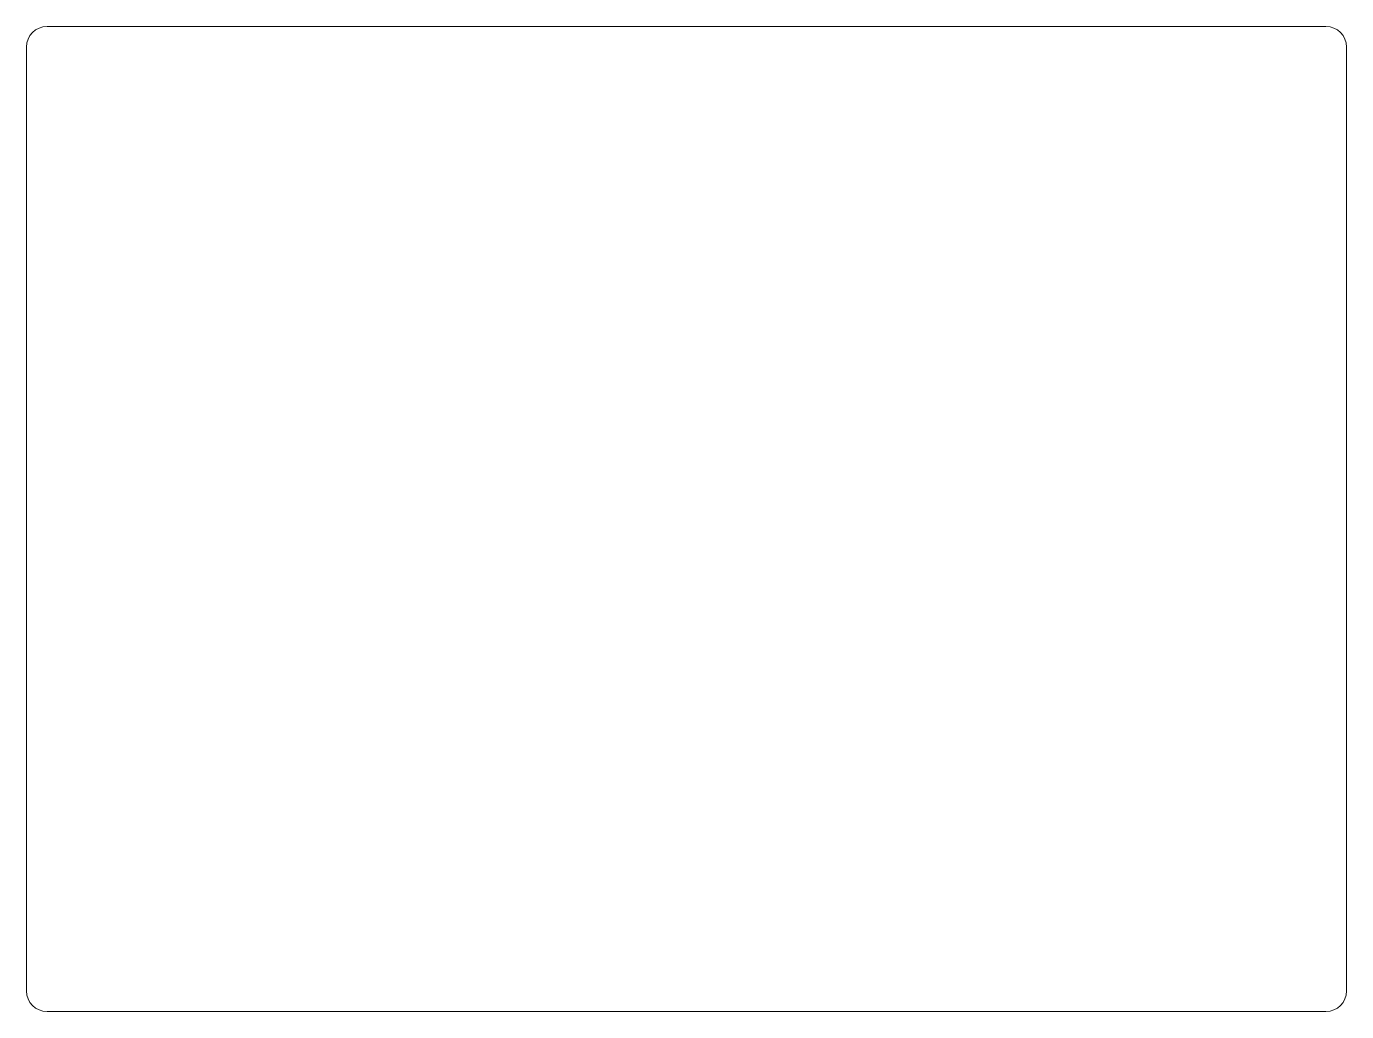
# Model space of a CAD drawing. Header units: inches. Extents: x 4.5 to 12.5, y 2.52 to 8.48.
import ezdxf

# ---------------------------------------------------------------- set-up
doc = ezdxf.new("R2010")
doc.units = ezdxf.units.IN
doc.header["$MEASUREMENT"] = 0

msp = doc.modelspace()

# ---------------------------------------------------------------- linework, layer by layer
at = {"color": 7, "linetype": 'Continuous', "lineweight": 15}
for p, q in [((12.375, 8.484375), (4.625, 8.484375)), ((4.5, 8.359375), (4.5, 2.640625)), ((12.5, 2.640625), (12.5, 8.359375)), ((4.625, 2.515625), (12.375, 2.515625))]:
    msp.add_line(p, q, dxfattribs=at)
for centre, start, end in [((4.625, 8.359375), 90, 180), ((12.375, 8.359375), 0, 90), ((4.625, 2.640625), 180, 270), ((12.375, 2.640625), 270, 0)]:
    msp.add_arc(centre, 0.125, start, end, dxfattribs=at)

doc.saveas('drawing.dxf')
